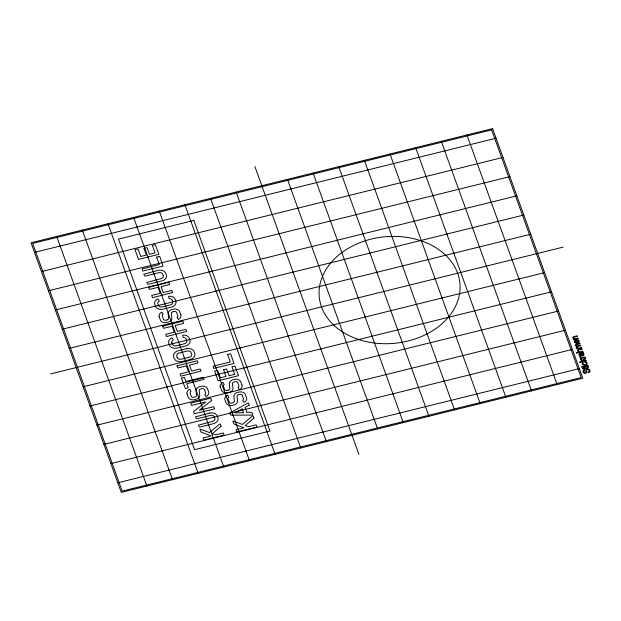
<?xml version="1.0" encoding="UTF-8"?>
<svg xmlns="http://www.w3.org/2000/svg" width="621" height="621" viewBox="0 0 621 621"><rect width="100%" height="100%" fill="white"/><g stroke="black" fill="none" stroke-linecap="round" stroke-linejoin="round"><path stroke-width="0.93" d="M589.896 371.451L589.733 370.046A2.926 2.22 -5.6 0 0 589.104 369.223L588.987 369.153A1.847 1.397 -5.6 0 0 587.225 368.866A1.91 1.452 -5.6 0 0 586.977 368.944A1.615 1.226 -5.6 0 0 586.232 369.456L585.479 372.584A0.9 0.683 -5.6 0 1 585.223 372.654A0.815 0.621 -5.6 0 1 584.827 372.647L584.074 372.033A3.633 2.748 -5.6 0 1 583.919 371.637L583.887 371.048A1.141 0.862 -5.6 0 1 584.175 370.613L584.765 370.302L584.485 369.705A2.018 1.529 -5.6 0 0 583.468 370.271A1.816 1.374 -5.6 0 0 583.173 370.76L583.111 370.985A2.818 2.135 -5.6 0 0 583.088 371.342L583.142 371.723A4.184 3.167 -5.6 0 0 583.266 372.103A3.198 2.422 -5.6 0 0 583.756 372.81L584.05 373.035A1.653 1.25 -5.6 0 0 584.617 373.252A1.615 1.226 -5.6 0 0 586.558 372.67L586.674 372.398A2.298 1.739 -5.6 0 0 586.783 372.026L586.806 371.016A21.929 16.604 -5.6 0 1 586.798 370.597L586.798 370.395A2.461 1.863 -5.6 0 1 586.845 370.093L586.954 369.829A0.931 0.706 -5.6 0 1 588.312 369.557L588.592 369.728A2.484 1.879 -5.6 0 1 589.034 371.342L588.949 371.583A1.211 0.916 -5.6 0 1 588.716 371.832L588.071 372.173L588.514 372.709A2.173 1.646 -5.6 0 0 589.903 371.451M178.413 319.411L176.969 317.3A2.135 1.615 -5.6 0 0 177.722 315.577L176.628 312.557A2.119 1.607 -5.6 0 0 174.035 311.509L172.894 311.804M587.575 367.143L584.47 367.935L584.252 367.345L583.639 367.492L583.856 368.09L582.234 368.486L584.221 369.107L584.835 368.952L584.679 368.525C586.659 369.906 590.323 365.691 587.683 366.716M189.459 389.429L190.003 389.499L190.989 391.502A2.08 1.576 -5.6 0 0 190.205 393.264L191.276 396.283A2.127 1.607 -5.6 0 0 193.868 397.331L195.01 397.044A2.096 1.584 -5.6 0 0 196.585 395.329L196.034 390.912A4.906 3.71 -5.6 0 1 196.22 389.514L196.554 388.862A5.41 4.099 -5.6 0 1 199.504 386.728L201.08 386.324A5.325 4.029 -5.6 0 1 207.585 388.917L208.687 391.936A5.418 4.099 -5.6 0 1 206.296 396.477L205.753 396.415L204.852 394.42A2.135 1.615 -5.6 0 0 205.598 392.697L204.503 389.678A2.119 1.607 -5.6 0 0 201.91 388.63L200.769 388.917A2.088 1.584 -5.6 0 0 199.186 390.617L199.745 395.057A4.805 3.641 -5.6 0 1 199.667 396.097L199.225 397.083A5.449 4.13 -5.6 0 1 196.686 399.062L194.699 399.621A5.31 4.021 -5.6 0 1 188.186 397.052L186.999 393.698M227.294 395.197L227.837 395.259L228.769 397.3A2.08 1.576 -5.6 0 0 228.039 399.024L229.118 402.051M229.095 392.418L229.941 392.146A5.449 4.13 -5.6 0 0 232.471 390.167L232.922 389.181A4.805 3.641 -5.6 0 0 232.999 388.133L232.456 383.7A2.088 1.584 -5.6 0 1 234.032 382.024L235.165 381.721A2.119 1.607 -5.6 0 1 237.75 382.761L238.852 385.781A2.135 1.615 -5.6 0 1 238.099 387.504L239.031 389.53L239.574 389.592A5.418 4.099 -5.6 0 0 242.004 385.004M580.053 353.341L582.149 352.813A6.66 5.046 -5.6 0 0 582.638 352.666A1.785 1.351 -5.6 0 0 583.22 352.348L583.445 352.969A1.762 1.335 -5.6 0 1 582.909 353.225C585.727 354.304 582.498 357.199 581.535 355.367A3.928 2.973 -5.6 0 1 581.341 355.072L581.233 354.886A8.469 6.412 -5.6 0 0 580.581 353.854L580.488 353.877M576.179 339.881L574.402 340.991L574.728 342.676L576.56 343.211L578.857 342.342L579.269 341.294L578.772 340.192L577.119 339.671L578.578 341.201L577.328 342.427L576.358 339.842M34.52 252.382L496.039 138.219M41.46 271.579L502.979 157.424M48.399 290.783L509.919 176.62M55.339 309.98L516.858 195.817M62.279 329.184L523.798 215.021M167.134 319.924L165.993 320.203A2.127 1.607 -5.6 0 1 163.424 319.163L162.314 316.143A2.08 1.576 -5.6 0 1 163.051 314.412L162.128 312.379L161.584 312.309A5.442 4.122 -5.6 0 0 159.069 316.586M69.218 348.381L530.738 234.218M50.518 373.92L563.317 247.08M83.098 386.782L544.617 272.619M90.037 405.979L551.557 291.816M228.264 390.128L227.123 390.407A2.127 1.607 -5.6 0 1 224.546 389.367L223.444 386.347A2.08 1.576 -5.6 0 1 224.181 384.616L223.257 382.575L222.706 382.513A5.442 4.122 -5.6 0 0 220.199 386.79M96.977 425.183L558.496 311.02M209.634 413.097L195.374 416.916L196.43 418.88L210.472 415.41A3.175 2.406 -5.6 0 1 214.361 416.947L214.85 418.298A3.19 2.414 -5.6 0 1 212.623 421.372L198.355 425.168L199.411 427.132L213.453 423.662A6.381 4.828 -5.6 0 0 217.94 417.529L217.451 416.186A6.381 4.828 -5.6 0 0 209.634 413.105M103.917 444.38L565.436 330.217M574.076 339.043L573.416 339.206L573.61 339.734L578.244 338.585L578.035 338.003L575.504 338.624A2.531 1.91 -5.6 0 1 574.572 338.755M576.723 343.98L579.913 343.188L580.123 343.778L576.498 344.748L576.831 345.928A1.638 1.242 -5.6 0 0 577.941 345.881L580.651 345.245L580.868 345.835C574.34 345.734 577.499 349.91 581.396 347.31L581.613 347.9L576.971 349.041L576.785 348.521L577.429 348.358M110.856 463.577L572.376 349.421M117.796 482.781L579.315 368.618M580.744 356.834C578.042 356.656 581.869 358.573 580.286 358.208L580.472 358.736L585.114 357.587L584.904 356.997L582.475 357.603A3.206 2.43 -5.6 0 1 581.52 357.735A0.97 0.73 -5.6 0 1 580.736 356.834M575.574 345.524A1.747 1.32 -5.6 0 0 576.521 346.246L576.754 346.308M581.846 354.638C583.965 356.633 583.686 352.115 581.178 353.706A6.652 5.038 -5.6 0 1 581.799 354.599L581.823 354.599M575.97 340.611L576.668 342.551A1.397 1.063 -5.6 0 1 575.085 341.014M466.93 134.967L557.146 384.562M441.29 141.309L531.506 390.904M415.651 147.651L505.867 397.246M390.011 153.992L480.227 403.588M364.372 160.334L454.588 409.93M338.732 166.676L428.948 416.272M313.093 173.018L403.308 422.614M287.453 179.36L377.669 428.956M254.874 166.506L358.969 454.494M236.174 192.044L326.39 441.64M210.527 198.386L300.75 447.982M184.887 204.728L275.111 454.324M241.942 385.012L240.847 381.993A5.325 4.029 -5.6 0 0 234.334 379.4L232.759 379.811A5.41 4.099 -5.6 0 0 229.809 381.946L229.475 382.598A4.906 3.71 -5.6 0 0 229.289 383.988L229.824 388.404A2.096 1.584 -5.6 0 1 228.264 390.112M242.337 395.437L243.432 398.465A2.135 1.615 -5.6 0 1 242.679 400.18L243.611 402.206L244.154 402.276A5.418 4.099 -5.6 0 0 246.584 397.681L245.435 394.677A5.325 4.029 -5.6 0 0 238.914 392.084L237.338 392.495A5.41 4.099 -5.6 0 0 234.396 394.63L234.063 395.274A4.906 3.71 -5.6 0 0 233.869 396.672L234.412 401.088A2.096 1.584 -5.6 0 1 232.844 402.796L231.703 403.091A2.127 1.607 -5.6 0 1 229.133 402.043M159.248 211.07L249.471 460.666M180.812 314.816L179.717 311.796A5.325 4.029 -5.6 0 0 173.205 309.196L171.629 309.607A5.41 4.099 -5.6 0 0 168.687 311.742L168.345 312.394A4.906 3.71 -5.6 0 0 168.159 313.791L168.695 318.208A2.096 1.584 -5.6 0 1 167.134 319.908M163.261 275.584L162.78 274.234A3.175 2.406 -5.6 0 0 158.891 272.697L144.887 276.159L143.785 274.203L158.052 270.383A6.381 4.828 -5.6 0 1 165.861 273.473L166.35 274.816A6.381 4.828 -5.6 0 1 161.871 280.948L147.821 284.41L146.773 282.454L161.041 278.65A3.19 2.414 -5.6 0 0 163.245 275.584M172.18 300.238L172.731 301.783A3.19 2.414 -5.6 0 1 170.511 304.857L162.298 306.883A3.19 2.414 -5.6 0 1 158.417 305.322M133.608 217.412L223.824 467.008M158.402 305.33L157.843 303.785A3.19 2.414 -5.6 0 1 159.279 301.03L157.881 298.895A6.373 4.821 -5.6 0 0 154.761 304.546L155.312 306.091A6.381 4.828 -5.6 0 0 163.129 309.18L171.342 307.147A6.381 4.828 -5.6 0 0 175.828 301.014L175.269 299.477A6.373 4.821 -5.6 0 0 168.896 296.178L168.532 296.489L169.145 298.585A3.19 2.414 -5.6 0 1 172.188 300.238M171.901 342.668L172.452 344.205A3.19 2.414 -5.6 0 0 176.356 345.765L184.561 343.731A3.19 2.414 -5.6 0 0 186.774 340.665L186.23 339.12A3.19 2.414 -5.6 0 0 183.203 337.475L182.582 335.402L182.954 335.053A6.373 4.821 -5.6 0 1 189.312 338.36L189.879 339.897A6.381 4.828 -5.6 0 1 185.392 346.029L177.179 348.055A6.381 4.828 -5.6 0 1 169.362 344.973L168.811 343.429A6.373 4.821 -5.6 0 1 171.939 337.785L173.329 339.904A3.19 2.414 -5.6 0 0 171.893 342.668M177.319 357.665L176.76 356.12A3.175 2.406 -5.6 0 1 178.995 353.07L187.2 351.036A3.175 2.406 -5.6 0 1 191.089 352.573L191.648 354.117A3.19 2.414 -5.6 0 1 189.428 357.191L181.216 359.217A3.19 2.414 -5.6 0 1 177.334 357.657M107.969 223.754L198.184 473.349M82.329 230.096L172.545 479.691M56.69 236.438L146.905 486.033M220.253 386.782L221.441 390.135A5.31 4.021 -5.6 0 0 227.946 392.697M159.123 316.578L160.311 319.931A5.31 4.021 -5.6 0 0 166.824 322.501L168.819 321.942A5.449 4.13 -5.6 0 0 171.349 319.962L171.792 318.977A4.805 3.641 -5.6 0 0 171.87 317.936L171.326 313.496A2.088 1.584 -5.6 0 1 172.902 311.82M580.922 355.67C580.682 357.634 577.53 354.273 579.54 353.504A3.54 2.678 -5.6 0 1 580.053 353.341M186.944 393.706A5.442 4.122 -5.6 0 1 189.475 389.46M180.874 314.8A5.418 4.099 -5.6 0 1 178.421 319.357M242.33 395.445A2.119 1.607 -5.6 0 0 239.753 394.397L238.611 394.684A2.088 1.584 -5.6 0 0 237.028 396.377L237.587 400.817A4.805 3.641 -5.6 0 1 237.501 401.865L237.059 402.85A5.449 4.13 -5.6 0 1 234.528 404.822L232.533 405.381A5.31 4.021 -5.6 0 1 226.028 402.812L224.833 399.466A5.442 4.122 -5.6 0 1 227.317 395.22M574.115 338.926A1.692 1.281 -5.6 0 1 572.849 337.971A1.692 1.281 -5.6 0 1 573.525 336.652A3.633 2.756 -5.6 0 1 574.122 336.543L577.227 335.767L577.437 336.357C576.482 336.458 572.057 337.063 574.192 338.655A0.97 0.737 -5.6 0 0 574.572 338.74M575.147 341.038A1.754 1.327 -5.6 0 1 575.97 340.634M577.46 348.249A1.591 1.203 -5.6 0 1 576.692 346.262M575.388 345.563A1.692 1.281 -5.6 0 1 576.707 343.902M580.907 355.755A1.483 1.126 -5.6 0 1 579.719 354.234M579.703 354.226A1.009 0.761 -5.6 0 1 580.356 353.931M221.076 426.239L212.413 433.629L215.534 434.84L223.288 432.953L224.096 435.181L203.766 440.056L203.222 437.906L211.124 435.926L200.948 432.006L199.985 429.111L209.556 432.534L219.749 424.003L220.315 424.112L221.076 426.223M253.896 418.119L245.233 425.509L248.346 426.72L256.108 424.842L256.884 427.085L236.562 431.921L236.073 429.771L243.944 427.807L233.768 423.887L232.805 420.991L242.376 424.415L252.568 415.884L253.135 415.992L253.896 418.119M577.546 350.702L578.64 352.053L576.342 352.619L576.552 353.209L582.956 351.626L582.746 351.036C578.656 353.799 575.838 349.227 582.149 349.382L581.939 348.792L578.834 349.561L577.546 350.663M582.878 363.619C583.243 365.202 585.906 364.62 586.511 363.487C586.62 362.586 585.976 362.369 585.013 362.439C584.633 361.275 586.736 361.864 587.039 362.656C587.893 364.892 584.074 365.901 582.669 364.651C581.07 362.866 584.392 361.795 582.886 363.549M249.184 405.094L245.039 407.469L246.933 412.717C247.282 411.513 255.029 412.29 252.297 415.092L230.733 415.162L229.739 413.074L247.895 403.052L248.501 403.169L249.184 405.117M211.714 400.351L199.395 410.194L213.671 406.67L214.618 408.874L194.241 413.749L193.589 411.568L205.838 401.903L191.563 405.428L190.631 403.184L210.612 398.208L211.707 400.374M143.971 248.322L146.377 255.068L140.742 256.465L138.017 248.982L134.982 249.65L138.53 259.392L158.891 254.307L155.266 244.565L152.386 245.435L155.071 252.918L149.436 254.315L147.014 247.632L143.987 248.26M223.599 369.705L226.005 376.45L220.37 377.84L217.645 370.364L214.61 371.032L218.157 380.774L238.518 375.689L234.955 365.971L232.013 366.778L234.699 374.3L229.064 375.689L226.595 368.959L223.607 369.674M148.582 287.368L149.591 289.433L158.044 287.352L160.195 293.306L151.718 295.425L152.456 297.669L172.723 292.522L171.753 290.473L163.261 292.553L161.103 286.591L169.549 284.496L168.873 282.221L148.582 287.368M156.624 257.117L159.31 264.639L142.248 268.862L142.659 271.035L163.059 266.137L159.675 256.395L156.632 257.086M162.632 326.25L163.649 328.307L172.095 326.235L174.253 332.188L165.776 334.308L166.506 336.551L186.774 331.404L185.764 329.355L177.311 331.435L175.161 325.474L183.599 323.37L182.931 321.104L162.648 326.188M176.962 365.901L177.979 367.966L186.432 365.885L188.582 371.839L180.106 373.966L180.843 376.202L201.103 371.055L200.094 369.006L191.641 371.086L189.49 365.132L197.936 363.029L197.261 360.762L176.969 365.87M181.41 378.197L185.431 388.699L188.194 387.884L186.766 383.794L204.099 379.291L203.036 377.257L185.927 381.48L184.383 377.413L181.41 378.197M227.573 354.482L230.251 362.004L213.189 366.219L213.608 368.4L234.008 363.502L230.639 353.784L227.581 354.451M585.285 358.053L582.894 360.234L580.689 359.334L580.969 360.095L583.36 361.018L579.703 361.927L579.921 362.517L586.325 360.925L586.108 360.343L583.585 360.514L585.541 358.775L585.285 358.053M242.206 408.944L234.8 412.849L243.579 412.755L242.206 408.944M492.569 128.625L31.05 242.78L121.266 492.375L582.785 378.22L492.569 128.625M491.638 129.898L32.68 243.424L122.205 491.102L581.163 377.576L491.638 129.898M193.853 220.447L118.464 239.101L194.583 449.682L269.964 431.036L193.853 220.447M186.37 348.723L178.157 350.756A6.381 4.828 -5.6 0 0 173.678 356.881L174.229 358.426A6.381 4.828 -5.6 0 0 182.046 361.515L190.251 359.481A6.381 4.828 -5.6 0 0 194.746 353.349L194.187 351.812A6.381 4.828 -5.6 0 0 186.37 348.73M582.358 366.537L581.45 366.763L581.667 367.353L582.568 367.127L582.358 366.537M587.862 365.179L583.22 366.328L583.429 366.918L588.071 365.769L587.862 365.179M357.673 339.182A70.654 53.484 -5.6 0 0 459.975 284.224A70.654 53.484 -5.6 0 0 351.059 246.77A70.654 53.484 -5.6 0 0 357.673 339.182"/></g></svg>
